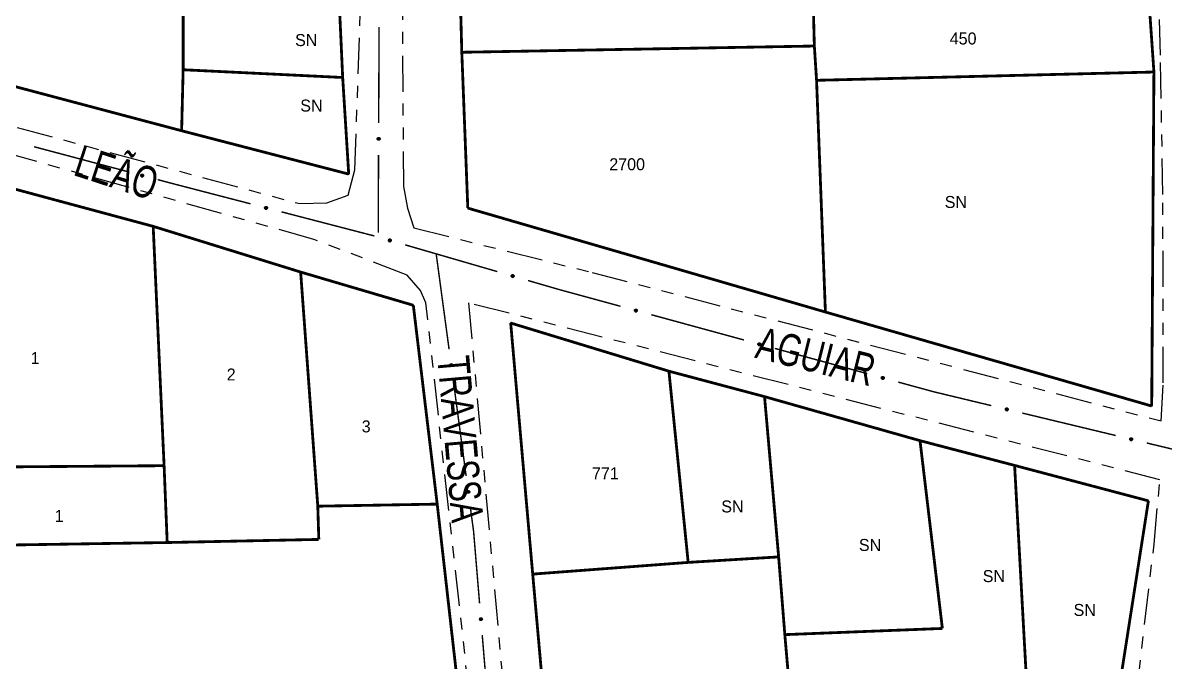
# Model space of a CAD drawing. Extents: x 205807 to 207855, y 4874692 to 4876446.
# Drawn here: x 206120.2 to 206263, y 4875396.5 to 4875476.5 of the extents above; entities that cross this region are included whole.
import ezdxf
from ezdxf.enums import TextEntityAlignment as Align

# ---------------------------------------------------------------- set-up
doc = ezdxf.new("R2010")
doc.units = 0
doc.header["$LTSCALE"] = 1.5
doc.header["$MEASUREMENT"] = 0
doc.linetypes.add('TRACO_25', pattern=[8, 3, -1, 1, -1, 1, -1])
for name, color, linetype in [('CD_MALHA_LOTES', 7, 'CONTINUOUS'), ('RU-QUADRA', 210, 'CONTINUOUS'), ('SV-EIXO-RUA-N-PAV', 6, 'CONTINUOUS'), ('SV-RUA-NAO-PAV', 7, 'CONTINUOUS'), ('SV-TXT-RUA-N-PAV', 7, 'CONTINUOUS'), ('Th_NmrPort', 1, 'CONTINUOUS')]:
    doc.layers.add(name, color=color, linetype=linetype)
doc.styles.add('ARIAL', font='ARIAL.SHX')

msp = doc.modelspace()

# ---------------------------------------------------------------- linework, layer by layer
at = {"layer": 'CD_MALHA_LOTES', "linetype": 'Continuous', "const_width": 0.35, "flags": 128}
for points in [[(206175.051154, 4875472.776707), (206174.770097, 4875483.128978)], [(206140.205733, 4875470.593352), (206140.205733, 4875479.435903)], [(206260.901168, 4875480.266541), (206261.592703, 4875470.308426)], [(206159.724047, 4875479.058477), (206160.155391, 4875469.622828)], [(206219.132407, 4875473.558644), (206218.994099, 4875478.814316)], [(206175.051154, 4875472.776707), (206219.132407, 4875473.558644)], [(206219.409021, 4875469.271122), (206219.132407, 4875473.558644)], [(206175.80064, 4875453.290078), (206175.051154, 4875472.776707)], [(206140.01702, 4875462.963955), (206111.979663, 4875470.404639)], [(206140.01702, 4875462.963955), (206140.205733, 4875470.593352)], [(206160.155391, 4875469.622828), (206140.205733, 4875470.593352)], [(206160.155391, 4875469.622828), (206160.910243, 4875457.545197)], [(206219.409021, 4875469.271122), (206261.592703, 4875470.308426)], [(206220.515478, 4875440.295773), (206219.409021, 4875469.271122)], [(206261.592703, 4875470.308426), (206261.316089, 4875428.539665)], [(206160.910243, 4875457.545197), (206140.01702, 4875462.963955)], [(206136.460711, 4875451.008113), (206102.602879, 4875460.129926)], [(206220.515478, 4875440.295773), (206175.80064, 4875453.290078)], [(206136.460711, 4875451.008113), (206154.899109, 4875445.294806)], [(206137.824114, 4875421.078178), (206136.460711, 4875451.008113)], [(206154.899109, 4875445.294806), (206168.987603, 4875441.139674)], [(206157.041599, 4875416.014111), (206154.899109, 4875445.294806)], [(206168.987603, 4875441.139674), (206171.974104, 4875416.273807)], [(206261.316089, 4875428.539665), (206220.515478, 4875440.295773)], [(206181.162835, 4875438.919456), (206183.91549, 4875407.521979)], [(206200.947546, 4875432.898022), (206181.162835, 4875438.919456)], [(206200.947546, 4875432.898022), (206212.904394, 4875429.715264)], [(206203.35612, 4875408.984328), (206200.947546, 4875432.898022)], [(206212.904394, 4875429.715264), (206232.345023, 4875424.209953)], [(206214.667814, 4875409.672491), (206212.904394, 4875429.715264)], [(206232.345023, 4875424.209953), (206244.17284, 4875421.113216)], [(206235.140689, 4875400.726361), (206232.345023, 4875424.209953)], [(206107.926642, 4875420.850944), (206137.824114, 4875421.078178)], [(206138.213658, 4875411.469436), (206137.824114, 4875421.078178)], [(206244.17284, 4875421.113216), (206260.903824, 4875416.683161)], [(206245.807229, 4875391.522169), (206244.17284, 4875421.113216)], [(206260.903824, 4875416.683161), (206257.032903, 4875391.866251)], [(206171.974104, 4875416.273807), (206157.041599, 4875416.014111)], [(206157.041599, 4875416.014111), (206157.171447, 4875411.858979)], [(206171.974104, 4875416.273807), (206177.557563, 4875366.99654)], [(206109.484816, 4875411.014968), (206138.213658, 4875411.469436)], [(206157.171447, 4875411.858979), (206138.213658, 4875411.469436)], [(206214.667814, 4875409.672491), (206203.35612, 4875408.984328)], [(206215.441998, 4875399.952177), (206214.667814, 4875409.672491)], [(206183.91549, 4875407.521979), (206203.35612, 4875408.984328)], [(206185.721921, 4875387.221145), (206183.91549, 4875407.521979)], [(206215.441998, 4875399.952177), (206235.140689, 4875400.726361)], [(206216.345213, 4875389.457677), (206215.441998, 4875399.952177)]]:
    msp.add_lwpolyline(points, dxfattribs=at)
at = {"layer": 'RU-QUADRA', "linetype": 'Continuous', "const_width": 0.18, "flags": 128}
for points in [[(206172.427954, 4875564.869762), (206173.271125, 4875535.96772), (206173.552182, 4875527.11442), (206173.739554, 4875516.246877), (206174.114297, 4875506.878306), (206174.207982, 4875499.898721), (206174.770097, 4875483.128978), (206175.051154, 4875472.776707), (206175.80064, 4875453.290078), (206220.515478, 4875440.295773), (206261.316089, 4875428.539665), (206261.592703, 4875470.308426), (206260.901168, 4875480.266541), (206260.624553, 4875490.29381), (206260.209632, 4875500.390232), (206259.656403, 4875510.071733), (206258.384596, 4875540.136734), (206257.166681, 4875567.961391), (206232.621024, 4875567.024534), (206221.987696, 4875566.649791), (206211.869639, 4875566.368734), (206202.032639, 4875565.900305), (206191.914582, 4875565.525562), (206182.171268, 4875565.15082)], [(206102.602879, 4875460.129926), (206107.926642, 4875420.850944), (206109.484816, 4875411.014968), (206116.886145, 4875358.881048), (206123.086381, 4875314.537999), (206150.549205, 4875326.938471), (206169.247299, 4875335.248735), (206180.414216, 4875340.182954), (206177.557563, 4875366.99654), (206171.974104, 4875416.273807), (206168.987603, 4875441.139674), (206154.899109, 4875445.294806), (206136.460711, 4875451.008113)], [(206181.162835, 4875438.919456), (206183.91549, 4875407.521979), (206185.721921, 4875387.221145), (206186.840187, 4875374.748175), (206189.936924, 4875343.178657), (206209.162503, 4875351.823715), (206219.2269, 4875356.296781), (206238.108396, 4875364.640768), (206251.871674, 4875370.662202), (206254.624329, 4875375.006236), (206257.032903, 4875391.866251), (206260.903824, 4875416.683161), (206244.17284, 4875421.113216), (206232.345023, 4875424.209953), (206212.904394, 4875429.715264), (206200.947546, 4875432.898022)]]:
    msp.add_lwpolyline(points, close=True, dxfattribs=at)
msp.add_lwpolyline([(206091.544743, 4875562.604409), (206140.124856, 4875564.006277), (206156.40809, 4875564.329785), (206156.623762, 4875552.359991), (206156.731598, 4875542.978259), (206156.94727, 4875534.243544), (206157.702122, 4875534.216585), (206157.675163, 4875524.834854), (206157.675163, 4875515.884467), (206157.567327, 4875506.93408), (206157.567327, 4875487.03834), (206157.459491, 4875478.950641), (206159.724047, 4875479.058477), (206160.155391, 4875469.622828), (206160.910243, 4875457.545197), (206140.01702, 4875462.963955), (206111.979663, 4875470.404639)], dxfattribs=at)
at = {"layer": 'SV-EIXO-RUA-N-PAV', "const_width": 0.18}
for points in [[(206164.705508, 4875475.949811), (206164.655922, 4875463.949913)], [(206121.561997, 4875460.968287), (206133.158129, 4875457.881262)], [(206164.639393, 4875459.949947), (206164.602203, 4875450.950024)], [(206137.023506, 4875456.852254), (206137.98985, 4875456.595002)], [(206137.98985, 4875456.595002), (206138.78376, 4875456.383654)], [(206138.78376, 4875456.383654), (206148.635606, 4875453.825963)], [(206152.507258, 4875452.820823), (206164.122215, 4875449.805401)], [(206164.602203, 4875450.950024), (206164.599257, 4875450.237107)], [(206167.965408, 4875448.696735), (206179.489562, 4875445.351012)], [(206171.852182, 4875447.532627), (206173.057443, 4875438.613695)], [(206183.330947, 4875444.235771), (206187.172332, 4875443.12053)], [(206187.172332, 4875443.12053), (206187.21855, 4875443.107113)], [(206187.21855, 4875443.107113), (206194.889765, 4875441.013133)], [(206198.748587, 4875439.959806), (206210.325051, 4875436.799826)], [(206173.057443, 4875438.613695), (206173.081492, 4875438.435737)], [(206173.081492, 4875438.435737), (206173.45777, 4875435.640525)], [(206214.183873, 4875435.7465), (206225.760337, 4875432.58652)], [(206173.991418, 4875431.676282), (206175.592363, 4875419.783554)], [(206229.619158, 4875431.533193), (206233.47798, 4875430.479866)], [(206233.47798, 4875430.479866), (206234.055237, 4875430.322295)], [(206234.055237, 4875430.322295), (206241.251975, 4875428.592846)], [(206245.14125, 4875427.658214), (206256.809076, 4875424.854318)], [(206260.698352, 4875423.919686), (206265.559946, 4875422.751396)], [(206176.126011, 4875415.819312), (206176.392835, 4875413.83719)], [(206176.392835, 4875413.83719), (206176.523558, 4875412.866102)], [(206176.523558, 4875412.866102), (206177.272641, 4875403.877107)], [(206177.604823, 4875399.890924), (206178.435278, 4875389.925467)]]:
    msp.add_lwpolyline(points, dxfattribs=at)
at = {"layer": 'SV-EIXO-RUA-N-PAV'}
for points in [[(206164.75833, 4875462.093155), (206164.793259, 4875462.05892), (206164.816278, 4875462.022355), (206164.8267, 4875461.986331), (206164.827608, 4875461.952097), (206164.824593, 4875461.916969), (206164.813739, 4875461.882224), (206164.793151, 4875461.846329), (206164.759055, 4875461.811049), (206164.720047, 4875461.78993), (206164.685277, 4875461.777824), (206164.649634, 4875461.774821), (206164.615558, 4875461.778322), (206164.579839, 4875461.79079), (206164.543667, 4875461.812009), (206164.509022, 4875461.847153), (206164.4867, 4875461.883155), (206164.477535, 4875461.918264), (206164.474743, 4875461.954115), (206164.478252, 4875461.989941), (206164.489102, 4875462.023987), (206164.510533, 4875462.060368), (206164.545673, 4875462.094104), (206164.581327, 4875462.116776), (206164.616297, 4875462.126432), (206164.651655, 4875462.128386), (206164.686925, 4875462.12579), (206164.722306, 4875462.116334), (206164.75833, 4875462.093155)], [(206134.980291, 4875457.510096), (206135.022255, 4875457.535216), (206135.063458, 4875457.548224), (206135.100947, 4875457.549182), (206135.134295, 4875457.541391), (206135.167514, 4875457.529578), (206135.198378, 4875457.510279), (206135.227889, 4875457.481271), (206135.253383, 4875457.439351), (206135.263934, 4875457.396267), (206135.26684, 4875457.359564), (206135.260718, 4875457.324323), (206135.248702, 4875457.292245), (206135.227594, 4875457.260848), (206135.197906, 4875457.231228), (206135.155134, 4875457.206613), (206135.114652, 4875457.194137), (206135.078367, 4875457.194162), (206135.042977, 4875457.200541), (206135.009208, 4875457.213008), (206134.97902, 4875457.232127), (206134.949252, 4875457.262073), (206134.925516, 4875457.304611), (206134.912612, 4875457.344845), (206134.912127, 4875457.38112), (206134.919192, 4875457.415821), (206134.930635, 4875457.449283), (206134.948744, 4875457.481116), (206134.980291, 4875457.510096)], [(206150.460023, 4875453.466046), (206150.501832, 4875453.491425), (206150.542954, 4875453.504687), (206150.580436, 4875453.505876), (206150.613831, 4875453.498291), (206150.647122, 4875453.486683), (206150.678105, 4875453.467574), (206150.707794, 4875453.438749), (206150.733546, 4875453.396988), (206150.744364, 4875453.353969), (206150.747496, 4875453.317285), (206150.741591, 4875453.282007), (206150.729773, 4875453.249855), (206150.70886, 4875453.218329), (206150.679354, 4875453.188527), (206150.636735, 4875453.163648), (206150.596331, 4875453.150923), (206150.560047, 4875453.150724), (206150.524618, 4875453.156884), (206150.490772, 4875453.169143), (206150.460467, 4875453.188075), (206150.430515, 4875453.217837), (206150.406517, 4875453.260227), (206150.393365, 4875453.300381), (206150.392657, 4875453.336652), (206150.399507, 4875453.371396), (206150.410744, 4875453.404928), (206150.428656, 4875453.436872), (206150.460023, 4875453.466046)], [(206165.937424, 4875449.40013), (206165.97994, 4875449.424305), (206166.021424, 4875449.436388), (206166.058924, 4875449.436507), (206166.092089, 4875449.427972), (206166.125036, 4875449.415418), (206166.15546, 4875449.395433), (206166.184314, 4875449.365772), (206166.208864, 4875449.323293), (206166.218449, 4875449.279983), (206166.220533, 4875449.243224), (206166.213624, 4875449.208129), (206166.200893, 4875449.176328), (206166.179088, 4875449.145411), (206166.148744, 4875449.116463), (206166.105432, 4875449.092811), (206166.064681, 4875449.081244), (206166.028406, 4875449.082081), (206165.993168, 4875449.08925), (206165.959686, 4875449.10247), (206165.929934, 4875449.12226), (206165.900843, 4875449.152864), (206165.878065, 4875449.195922), (206165.866064, 4875449.236435), (206165.866391, 4875449.272712), (206165.874231, 4875449.307246), (206165.88642, 4875449.340444), (206165.905236, 4875449.371863), (206165.937424, 4875449.40013)], [(206181.302963, 4875444.939167), (206181.345479, 4875444.963341), (206181.386963, 4875444.975424), (206181.424463, 4875444.975544), (206181.457629, 4875444.967008), (206181.490575, 4875444.954455), (206181.521, 4875444.93447), (206181.549854, 4875444.904809), (206181.574404, 4875444.862329), (206181.583989, 4875444.81902), (206181.586073, 4875444.782261), (206181.579164, 4875444.747166), (206181.566432, 4875444.715364), (206181.544628, 4875444.684448), (206181.514284, 4875444.6555), (206181.470972, 4875444.631848), (206181.430221, 4875444.620281), (206181.393946, 4875444.621118), (206181.358707, 4875444.628287), (206181.325225, 4875444.641506), (206181.295473, 4875444.661296), (206181.266382, 4875444.691901), (206181.243604, 4875444.734959), (206181.231604, 4875444.775471), (206181.231931, 4875444.811749), (206181.23977, 4875444.846282), (206181.25196, 4875444.87948), (206181.270776, 4875444.9109), (206181.302963, 4875444.939167)], [(206196.709554, 4875440.6305), (206196.751676, 4875440.655355), (206196.79296, 4875440.668104), (206196.830454, 4875440.668826), (206196.863752, 4875440.660825), (206196.896896, 4875440.648803), (206196.927638, 4875440.62931), (206196.956966, 4875440.600117), (206196.982195, 4875440.558038), (206196.992475, 4875440.514888), (206196.99515, 4875440.478167), (206196.988806, 4875440.442965), (206196.976588, 4875440.410963), (206196.955284, 4875440.3797), (206196.925409, 4875440.350268), (206196.882483, 4875440.325923), (206196.841923, 4875440.313702), (206196.805639, 4875440.313956), (206196.77029, 4875440.320557), (206196.7366, 4875440.333236), (206196.706533, 4875440.352545), (206196.676954, 4875440.382678), (206196.653487, 4875440.425364), (206196.640836, 4875440.465679), (206196.64058, 4875440.501956), (206196.647863, 4875440.536612), (206196.659517, 4875440.570001), (206196.677826, 4875440.60172), (206196.709554, 4875440.6305)], [(206212.14484, 4875436.417194), (206212.186962, 4875436.442049), (206212.228246, 4875436.454797), (206212.26574, 4875436.45552), (206212.299038, 4875436.447519), (206212.332182, 4875436.435497), (206212.362924, 4875436.416003), (206212.392251, 4875436.38681), (206212.417481, 4875436.344731), (206212.427761, 4875436.301581), (206212.430436, 4875436.264861), (206212.424092, 4875436.229659), (206212.411874, 4875436.197657), (206212.390569, 4875436.166394), (206212.360695, 4875436.136962), (206212.317769, 4875436.112616), (206212.277209, 4875436.100396), (206212.240925, 4875436.100649), (206212.205576, 4875436.107251), (206212.171886, 4875436.11993), (206212.141819, 4875436.139239), (206212.11224, 4875436.169372), (206212.088772, 4875436.212058), (206212.076122, 4875436.252372), (206212.075866, 4875436.28865), (206212.083149, 4875436.323305), (206212.094803, 4875436.356695), (206212.113111, 4875436.388413), (206212.14484, 4875436.417194)], [(206173.814522, 4875433.815486), (206173.853827, 4875433.786379), (206173.881655, 4875433.753326), (206173.896931, 4875433.719078), (206173.902538, 4875433.685294), (206173.904382, 4875433.650086), (206173.898409, 4875433.614178), (206173.882952, 4875433.575792), (206173.854031, 4875433.53616), (206173.818298, 4875433.509878), (206173.785522, 4875433.493105), (206173.750631, 4875433.48523), (206173.716398, 4875433.484012), (206173.679304, 4875433.491449), (206173.640557, 4875433.507493), (206173.601408, 4875433.537539), (206173.574349, 4875433.57013), (206173.560443, 4875433.603645), (206173.552748, 4875433.638772), (206173.551296, 4875433.67474), (206173.557362, 4875433.709954), (206173.573587, 4875433.748937), (206173.603754, 4875433.787184), (206173.635951, 4875433.814544), (206173.669262, 4875433.828916), (206173.704016, 4875433.835714), (206173.739307, 4875433.837992), (206173.775653, 4875433.833491), (206173.814522, 4875433.815486)], [(206227.580126, 4875432.203887), (206227.622248, 4875432.228742), (206227.663532, 4875432.241491), (206227.701025, 4875432.242213), (206227.734324, 4875432.234212), (206227.767468, 4875432.22219), (206227.79821, 4875432.202697), (206227.827537, 4875432.173504), (206227.852767, 4875432.131425), (206227.863047, 4875432.088275), (206227.865722, 4875432.051554), (206227.859378, 4875432.016352), (206227.84716, 4875431.98435), (206227.825855, 4875431.953087), (206227.79598, 4875431.923655), (206227.753054, 4875431.89931), (206227.712495, 4875431.887089), (206227.676211, 4875431.887343), (206227.640862, 4875431.893944), (206227.607172, 4875431.906623), (206227.577105, 4875431.925932), (206227.547526, 4875431.956065), (206227.524058, 4875431.998751), (206227.511408, 4875432.039066), (206227.511152, 4875432.075343), (206227.518435, 4875432.109999), (206227.530089, 4875432.143388), (206227.548397, 4875432.175107), (206227.580126, 4875432.203887)], [(206243.08263, 4875428.266136), (206243.123971, 4875428.29227), (206243.164846, 4875428.306277), (206243.202299, 4875428.308147), (206243.235827, 4875428.30117), (206243.269324, 4875428.290169), (206243.300648, 4875428.271626), (206243.330856, 4875428.243345), (206243.357363, 4875428.202059), (206243.36896, 4875428.159244), (206243.372758, 4875428.122623), (206243.367496, 4875428.087243), (206243.356264, 4875428.054882), (206243.335927, 4875428.02298), (206243.306968, 4875427.992647), (206243.264807, 4875427.966998), (206243.224641, 4875427.953541), (206243.188367, 4875427.952683), (206243.152832, 4875427.958199), (206243.118769, 4875427.96984), (206243.088125, 4875427.988219), (206243.057637, 4875428.017431), (206243.032873, 4875428.059379), (206243.018993, 4875428.099287), (206243.017626, 4875428.13554), (206243.023844, 4875428.170402), (206243.03447, 4875428.204133), (206243.051798, 4875428.236397), (206243.08263, 4875428.266136)], [(206258.639732, 4875424.527607), (206258.681073, 4875424.553741), (206258.721947, 4875424.567748), (206258.759401, 4875424.569619), (206258.792929, 4875424.562642), (206258.826425, 4875424.55164), (206258.85775, 4875424.533098), (206258.887958, 4875424.504817), (206258.914465, 4875424.46353), (206258.926062, 4875424.420715), (206258.92986, 4875424.384094), (206258.924597, 4875424.348714), (206258.913365, 4875424.316353), (206258.893028, 4875424.284452), (206258.864069, 4875424.254119), (206258.821909, 4875424.22847), (206258.781743, 4875424.215013), (206258.745468, 4875424.214155), (206258.709933, 4875424.21967), (206258.67587, 4875424.231312), (206258.645226, 4875424.249691), (206258.614738, 4875424.278903), (206258.589974, 4875424.32085), (206258.576095, 4875424.360758), (206258.574728, 4875424.397011), (206258.580946, 4875424.431873), (206258.591571, 4875424.465604), (206258.6089, 4875424.497868), (206258.639732, 4875424.527607)], [(206175.949114, 4875417.958515), (206175.988419, 4875417.929409), (206176.016247, 4875417.896356), (206176.031523, 4875417.862108), (206176.03713, 4875417.828324), (206176.038974, 4875417.793115), (206176.033001, 4875417.757207), (206176.017544, 4875417.718822), (206175.988623, 4875417.679189), (206175.95289, 4875417.652907), (206175.920115, 4875417.636134), (206175.885223, 4875417.628259), (206175.85099, 4875417.627041), (206175.813896, 4875417.634479), (206175.775149, 4875417.650523), (206175.736001, 4875417.680569), (206175.708941, 4875417.71316), (206175.695035, 4875417.746674), (206175.68734, 4875417.781802), (206175.685888, 4875417.81777), (206175.691955, 4875417.852984), (206175.708179, 4875417.891967), (206175.738346, 4875417.930213), (206175.770544, 4875417.957573), (206175.803854, 4875417.971946), (206175.838608, 4875417.978743), (206175.873899, 4875417.981022), (206175.910245, 4875417.97652), (206175.949114, 4875417.958515)], [(206177.5365, 4875402.036342), (206177.57428, 4875402.005282), (206177.600399, 4875401.970862), (206177.61392, 4875401.935884), (206177.617809, 4875401.90186), (206177.617867, 4875401.866603), (206177.610083, 4875401.831043), (206177.592702, 4875401.79349), (206177.561811, 4875401.755373), (206177.524792, 4875401.730935), (206177.49121, 4875401.715843), (206177.455964, 4875401.709745), (206177.421713, 4875401.710263), (206177.385043, 4875401.71957), (206177.347159, 4875401.737556), (206177.309583, 4875401.769546), (206177.284208, 4875401.803466), (206177.272018, 4875401.837641), (206177.266112, 4875401.873113), (206177.266484, 4875401.909109), (206177.274326, 4875401.94397), (206177.292503, 4875401.982081), (206177.324569, 4875402.018751), (206177.358111, 4875402.044445), (206177.392106, 4875402.057112), (206177.42716, 4875402.062141), (206177.462522, 4875402.062629), (206177.498592, 4875402.056293), (206177.5365, 4875402.036342)]]:
    msp.add_lwpolyline(points, close=True, dxfattribs=at)
for points in [[(206164.478252, 4875461.989941), (206164.4867, 4875461.883155)], [(206164.484295, 4875462.002621), (206164.497398, 4875461.871572)], [(206164.489102, 4875462.023987), (206164.509022, 4875461.847153)], [(206164.502174, 4875462.036661), (206164.525912, 4875461.837341)], [(206164.510533, 4875462.060368), (206164.543667, 4875461.812009)], [(206164.529617, 4875462.07339), (206164.561254, 4875461.804446)], [(206164.545673, 4875462.094104), (206164.579839, 4875461.79079)], [(206164.562489, 4875462.103274), (206164.596669, 4875461.78929)], [(206164.581327, 4875462.116776), (206164.615558, 4875461.778322)], [(206164.598028, 4875462.118137), (206164.632107, 4875461.779592)], [(206164.616297, 4875462.126432), (206164.649634, 4875461.774821)], [(206164.633534, 4875462.124813), (206164.66485, 4875461.778092)], [(206164.651655, 4875462.128386), (206164.685277, 4875461.777824)], [(206164.67037, 4875462.123296), (206164.704466, 4875461.788844)], [(206164.686925, 4875462.12579), (206164.720047, 4875461.78993)], [(206164.704454, 4875462.116333), (206164.740011, 4875461.805072)], [(206164.722306, 4875462.116334), (206164.759055, 4875461.811049)], [(206164.738516, 4875462.103911), (206164.774236, 4875461.832221)], [(206164.75833, 4875462.093155), (206164.793151, 4875461.846329)], [(206164.776599, 4875462.073734), (206164.803054, 4875461.871674)], [(206164.793259, 4875462.05892), (206164.813739, 4875461.882224)], [(206164.806471, 4875462.038133), (206164.818216, 4875461.908453)], [(206164.816278, 4875462.022355), (206164.824593, 4875461.916969)], [(206134.912127, 4875457.38112), (206135.260718, 4875457.324323)], [(206134.912612, 4875457.344845), (206135.248702, 4875457.292245)], [(206134.915526, 4875457.361346), (206135.251665, 4875457.308575)], [(206134.918059, 4875457.397385), (206135.261408, 4875457.339871)], [(206134.919192, 4875457.415821), (206135.26684, 4875457.359564)], [(206134.920903, 4875457.323202), (206135.233308, 4875457.276749)], [(206134.925516, 4875457.304611), (206135.227594, 4875457.260848)], [(206134.928856, 4875457.432636), (206135.261039, 4875457.380918)], [(206134.930635, 4875457.449283), (206135.263934, 4875457.396267)], [(206134.941488, 4875457.283833), (206135.209677, 4875457.246327)], [(206134.944224, 4875457.463846), (206135.254342, 4875457.419414)], [(206134.948744, 4875457.481116), (206135.253383, 4875457.439351)], [(206134.949252, 4875457.262073), (206135.197906, 4875457.231228)], [(206134.964867, 4875457.493652), (206135.236746, 4875457.4594)], [(206134.97007, 4875457.247983), (206135.168903, 4875457.220468)], [(206134.97902, 4875457.232127), (206135.155134, 4875457.206613)], [(206134.980291, 4875457.510096), (206135.227889, 4875457.481271)], [(206134.998471, 4875457.222065), (206135.128567, 4875457.201553)], [(206135.003705, 4875457.52285), (206135.205878, 4875457.49727)], [(206135.009208, 4875457.213008), (206135.114652, 4875457.194137)], [(206135.022255, 4875457.535216), (206135.198378, 4875457.510279)], [(206135.045711, 4875457.542732), (206135.174137, 4875457.521252)], [(206135.063458, 4875457.548224), (206135.167514, 4875457.529578)], [(206150.392657, 4875453.336652), (206150.741591, 4875453.282007)], [(206150.393365, 4875453.300381), (206150.729773, 4875453.249855)], [(206150.396177, 4875453.3169), (206150.732635, 4875453.266204)], [(206150.398488, 4875453.352954), (206150.742185, 4875453.297559)], [(206150.399507, 4875453.371396), (206150.747496, 4875453.317285)], [(206150.40179, 4875453.278789), (206150.714475, 4875453.234265)], [(206150.406517, 4875453.260227), (206150.70886, 4875453.218329)], [(206150.409067, 4875453.388271), (206150.741563, 4875453.338603)], [(206150.410744, 4875453.404928), (206150.744364, 4875453.353969)], [(206150.422617, 4875453.239548), (206150.691032, 4875453.203697)], [(206150.424243, 4875453.419575), (206150.734629, 4875453.377057)], [(206150.428656, 4875453.436872), (206150.733546, 4875453.396988)], [(206150.430515, 4875453.217837), (206150.679354, 4875453.188527)], [(206150.444701, 4875453.449507), (206150.716786, 4875453.416933)], [(206150.451419, 4875453.203875), (206150.650419, 4875453.177587)], [(206150.460023, 4875453.466046), (206150.707794, 4875453.438749)], [(206150.460467, 4875453.188075), (206150.636735, 4875453.163648)], [(206150.47998, 4875453.178134), (206150.6102, 4875453.158424)], [(206150.483358, 4875453.478945), (206150.685685, 4875453.454612)], [(206150.490772, 4875453.169143), (206150.596331, 4875453.150923)], [(206150.501832, 4875453.491425), (206150.678105, 4875453.467574)], [(206150.525241, 4875453.499086), (206150.653797, 4875453.478398)], [(206150.542954, 4875453.504687), (206150.647122, 4875453.486683)], [(206165.900331, 4875449.354699), (206166.209377, 4875449.303339)], [(206165.905236, 4875449.371863), (206166.208864, 4875449.323293)], [(206165.921636, 4875449.384035), (206166.19268, 4875449.343708)], [(206165.937424, 4875449.40013), (206166.184314, 4875449.365772)], [(206165.961117, 4875449.412357), (206166.162668, 4875449.38226)], [(206165.97994, 4875449.424305), (206166.15546, 4875449.395433)], [(206166.003558, 4875449.431295), (206166.131471, 4875449.406946)], [(206166.021424, 4875449.436388), (206166.125036, 4875449.415418)], [(206165.866064, 4875449.236435), (206166.200893, 4875449.176328)], [(206165.866391, 4875449.272712), (206166.213624, 4875449.208129)], [(206165.869346, 4875449.252867), (206166.20422, 4875449.192588)], [(206165.872686, 4875449.28884), (206166.214661, 4875449.223658)], [(206165.873869, 4875449.214611), (206166.185156, 4875449.16118)], [(206165.874231, 4875449.307246), (206166.220533, 4875449.243224)], [(206165.878065, 4875449.195922), (206166.179088, 4875449.145411)], [(206165.884268, 4875449.323841), (206166.215211, 4875449.264703)], [(206165.88642, 4875449.340444), (206166.218449, 4875449.279983)], [(206165.893568, 4875449.174792), (206166.16085, 4875449.131294)], [(206165.900843, 4875449.152864), (206166.148744, 4875449.116463)], [(206165.92134, 4875449.138312), (206166.119508, 4875449.106354)], [(206165.929934, 4875449.12226), (206166.105432, 4875449.092811)], [(206165.949155, 4875449.111765), (206166.078759, 4875449.088347)], [(206165.959686, 4875449.10247), (206166.064681, 4875449.081244)], [(206181.231604, 4875444.775471), (206181.566432, 4875444.715364)], [(206181.231931, 4875444.811749), (206181.579164, 4875444.747166)], [(206181.234886, 4875444.791904), (206181.56976, 4875444.731625)], [(206181.238225, 4875444.827877), (206181.580201, 4875444.762694)], [(206181.239409, 4875444.753648), (206181.550696, 4875444.700217)], [(206181.23977, 4875444.846282), (206181.586073, 4875444.782261)], [(206181.243604, 4875444.734959), (206181.544628, 4875444.684448)], [(206181.249808, 4875444.862877), (206181.580751, 4875444.80374)], [(206181.25196, 4875444.87948), (206181.583989, 4875444.81902)], [(206181.259107, 4875444.713828), (206181.526389, 4875444.670331)], [(206181.265871, 4875444.893736), (206181.574917, 4875444.842376)], [(206181.266382, 4875444.691901), (206181.514284, 4875444.6555)], [(206181.270776, 4875444.9109), (206181.574404, 4875444.862329)], [(206181.28688, 4875444.677348), (206181.485048, 4875444.645391)], [(206181.287176, 4875444.923072), (206181.55822, 4875444.882745)], [(206181.295473, 4875444.661296), (206181.470972, 4875444.631848)], [(206181.302963, 4875444.939167), (206181.549854, 4875444.904809)], [(206181.314694, 4875444.650802), (206181.444298, 4875444.627383)], [(206181.325225, 4875444.641506), (206181.430221, 4875444.620281)], [(206181.326657, 4875444.951394), (206181.528207, 4875444.921297)], [(206181.345479, 4875444.963341), (206181.521, 4875444.93447)], [(206181.369098, 4875444.970331), (206181.497011, 4875444.945983)], [(206181.386963, 4875444.975424), (206181.490575, 4875444.954455)], [(206196.64058, 4875440.501956), (206196.988806, 4875440.442965)], [(206196.640836, 4875440.465679), (206196.976588, 4875440.410963)], [(206196.643854, 4875440.482162), (206196.979654, 4875440.427275)], [(206196.646614, 4875440.518184), (206196.989594, 4875440.458509)], [(206196.647863, 4875440.536612), (206196.99515, 4875440.478167)], [(206196.648991, 4875440.443984), (206196.961097, 4875440.395565)], [(206196.653487, 4875440.425364), (206196.955284, 4875440.3797)], [(206196.657632, 4875440.553366), (206196.989483, 4875440.499558)], [(206196.659517, 4875440.570001), (206196.992475, 4875440.514888)], [(206196.669328, 4875440.404486), (206196.937275, 4875440.365292)], [(206196.673197, 4875440.584479), (206196.983029, 4875440.538095)], [(206196.676954, 4875440.382678), (206196.925409, 4875440.350268)], [(206196.677826, 4875440.60172), (206196.982195, 4875440.558038)], [(206196.694027, 4875440.614154), (206196.965685, 4875440.57819)], [(206196.697683, 4875440.368457), (206196.89634, 4875440.33969)], [(206196.706533, 4875440.352545), (206196.882483, 4875440.325923)], [(206196.709554, 4875440.6305), (206196.956966, 4875440.600117)], [(206196.725921, 4875440.342361), (206196.855885, 4875440.32103)], [(206196.733048, 4875440.643107), (206196.935056, 4875440.616254)], [(206196.7366, 4875440.333236), (206196.841923, 4875440.313702)], [(206196.751676, 4875440.655355), (206196.927638, 4875440.62931)], [(206196.775179, 4875440.662724), (206196.903467, 4875440.640436)], [(206196.79296, 4875440.668104), (206196.896896, 4875440.648803)], [(206212.075866, 4875436.28865), (206212.424092, 4875436.229659)], [(206212.076122, 4875436.252372), (206212.411874, 4875436.197657)], [(206212.079139, 4875436.268855), (206212.41494, 4875436.213969)], [(206212.0819, 4875436.304877), (206212.42488, 4875436.245202)], [(206212.083149, 4875436.323305), (206212.430436, 4875436.264861)], [(206212.084277, 4875436.230677), (206212.396383, 4875436.182259)], [(206212.088772, 4875436.212058), (206212.390569, 4875436.166394)], [(206212.092918, 4875436.34006), (206212.424769, 4875436.286251)], [(206212.094803, 4875436.356695), (206212.427761, 4875436.301581)], [(206212.104613, 4875436.191179), (206212.37256, 4875436.151986)], [(206212.108483, 4875436.371172), (206212.418315, 4875436.324788)], [(206212.11224, 4875436.169372), (206212.360695, 4875436.136962)], [(206212.113111, 4875436.388413), (206212.417481, 4875436.344731)], [(206212.129313, 4875436.400847), (206212.400971, 4875436.364884)], [(206212.132969, 4875436.15515), (206212.331625, 4875436.126384)], [(206212.141819, 4875436.139239), (206212.317769, 4875436.112616)], [(206212.14484, 4875436.417194), (206212.392251, 4875436.38681)], [(206212.161207, 4875436.129055), (206212.291171, 4875436.107723)], [(206212.168334, 4875436.4298), (206212.370342, 4875436.402948)], [(206212.171886, 4875436.11993), (206212.277209, 4875436.100396)], [(206212.186962, 4875436.442049), (206212.362924, 4875436.416003)], [(206212.210465, 4875436.449418), (206212.338753, 4875436.427129)], [(206212.228246, 4875436.454797), (206212.332182, 4875436.435497)], [(206173.551296, 4875433.67474), (206173.574349, 4875433.57013)], [(206173.555538, 4875433.688131), (206173.586538, 4875433.560128)], [(206173.557362, 4875433.709954), (206173.601408, 4875433.537539)], [(206173.568567, 4875433.724306), (206173.619488, 4875433.530143)], [(206173.573587, 4875433.748937), (206173.640557, 4875433.507493)], [(206173.590699, 4875433.764459), (206173.659017, 4875433.50242)], [(206173.603754, 4875433.787184), (206173.679304, 4875433.491449)], [(206173.619149, 4875433.798579), (206173.69618, 4875433.492278)], [(206173.635951, 4875433.814544), (206173.716398, 4875433.484012)], [(206173.652307, 4875433.818188), (206173.732615, 4875433.487545)], [(206173.669262, 4875433.828916), (206173.750631, 4875433.48523)], [(206173.686558, 4875433.829683), (206173.765253, 4875433.490561)], [(206173.704016, 4875433.835714), (206173.785522, 4875433.493105)], [(206173.723252, 4875433.833246), (206173.803014, 4875433.506659)], [(206173.739307, 4875433.837992), (206173.818298, 4875433.509878)], [(206173.757971, 4875433.831035), (206173.835989, 4875433.52762)], [(206173.775653, 4875433.833491), (206173.854031, 4875433.53616)], [(206173.793417, 4875433.823415), (206173.866157, 4875433.559218)], [(206173.814522, 4875433.815486), (206173.882952, 4875433.575792)], [(206173.835287, 4875433.798761), (206173.889276, 4875433.602258)], [(206173.853827, 4875433.786379), (206173.898409, 4875433.614178)], [(206173.869772, 4875433.767606), (206173.899237, 4875433.640773)], [(206173.881655, 4875433.753326), (206173.904382, 4875433.650086)], [(206227.60362, 4875432.216494), (206227.805628, 4875432.189641)], [(206227.622248, 4875432.228742), (206227.79821, 4875432.202697)], [(206227.645751, 4875432.236111), (206227.774039, 4875432.213823)], [(206227.663532, 4875432.241491), (206227.767468, 4875432.22219)], [(206227.511152, 4875432.075343), (206227.859378, 4875432.016352)], [(206227.511408, 4875432.039066), (206227.84716, 4875431.98435)], [(206227.514425, 4875432.055549), (206227.850225, 4875432.000662)], [(206227.517186, 4875432.091571), (206227.860166, 4875432.031896)], [(206227.518435, 4875432.109999), (206227.865722, 4875432.051554)], [(206227.519563, 4875432.017371), (206227.831669, 4875431.968952)], [(206227.524058, 4875431.998751), (206227.825855, 4875431.953087)], [(206227.528204, 4875432.126753), (206227.860055, 4875432.072945)], [(206227.530089, 4875432.143388), (206227.863047, 4875432.088275)], [(206227.539899, 4875431.977873), (206227.807846, 4875431.938679)], [(206227.543769, 4875432.157866), (206227.853601, 4875432.111482)], [(206227.547526, 4875431.956065), (206227.79598, 4875431.923655)], [(206227.548397, 4875432.175107), (206227.852767, 4875432.131425)], [(206227.564599, 4875432.187541), (206227.836257, 4875432.151577)], [(206227.568254, 4875431.941844), (206227.766911, 4875431.913077)], [(206227.577105, 4875431.925932), (206227.753054, 4875431.89931)], [(206227.580126, 4875432.203887), (206227.827537, 4875432.173504)], [(206227.596492, 4875431.915748), (206227.726456, 4875431.894417)], [(206227.607172, 4875431.906623), (206227.712495, 4875431.887089)], [(206243.017626, 4875428.13554), (206243.367496, 4875428.087243)], [(206243.018993, 4875428.099287), (206243.356264, 4875428.054882)], [(206243.021504, 4875428.115854), (206243.358828, 4875428.07128)], [(206243.02316, 4875428.151944), (206243.367807, 4875428.102803)], [(206243.023844, 4875428.170402), (206243.372758, 4875428.122623)], [(206243.027809, 4875428.077852), (206243.341251, 4875428.039016)], [(206243.032873, 4875428.059379), (206243.335927, 4875428.02298)], [(206243.033096, 4875428.187448), (206243.366439, 4875428.143829)], [(206243.03447, 4875428.204133), (206243.36896, 4875428.159244)], [(206243.0477, 4875428.219022), (206243.358808, 4875428.182151)], [(206243.049346, 4875428.038995), (206243.318368, 4875428.008028)], [(206243.051798, 4875428.236397), (206243.357363, 4875428.202059)], [(206243.057637, 4875428.017431), (206243.306968, 4875427.992647)], [(206243.067612, 4875428.249321), (206243.340244, 4875428.221696)], [(206243.078791, 4875428.003852), (206243.278236, 4875427.981184)], [(206243.08263, 4875428.266136), (206243.330856, 4875428.243345)], [(206243.088125, 4875427.988219), (206243.264807, 4875427.966998)], [(206243.105727, 4875428.279456), (206243.308463, 4875428.258804)], [(206243.107815, 4875427.978633), (206243.238372, 4875427.961293)], [(206243.118769, 4875427.96984), (206243.224641, 4875427.953541)], [(206243.123971, 4875428.29227), (206243.300648, 4875428.271626)], [(206243.147237, 4875428.300355), (206243.276148, 4875428.282007)], [(206243.164846, 4875428.306277), (206243.269324, 4875428.290169)], [(206258.574728, 4875424.397011), (206258.924597, 4875424.348714)], [(206258.576095, 4875424.360758), (206258.913365, 4875424.316353)], [(206258.578606, 4875424.377326), (206258.91593, 4875424.332751)], [(206258.580262, 4875424.413416), (206258.924908, 4875424.364274)], [(206258.580946, 4875424.431873), (206258.92986, 4875424.384094)], [(206258.584911, 4875424.339323), (206258.898353, 4875424.300488)], [(206258.589974, 4875424.32085), (206258.893028, 4875424.284452)], [(206258.590197, 4875424.448919), (206258.923541, 4875424.405301)], [(206258.591571, 4875424.465604), (206258.926062, 4875424.420715)], [(206258.604802, 4875424.480494), (206258.915909, 4875424.443622)], [(206258.606447, 4875424.300467), (206258.875469, 4875424.269499)], [(206258.6089, 4875424.497868), (206258.914465, 4875424.46353)], [(206258.614738, 4875424.278903), (206258.864069, 4875424.254119)], [(206258.624713, 4875424.510793), (206258.897345, 4875424.483168)], [(206258.635893, 4875424.265323), (206258.835337, 4875424.242656)], [(206258.639732, 4875424.527607), (206258.887958, 4875424.504817)], [(206258.645226, 4875424.249691), (206258.821909, 4875424.22847)], [(206258.662829, 4875424.540928), (206258.865565, 4875424.520276)], [(206258.664917, 4875424.240105), (206258.795473, 4875424.222765)], [(206258.67587, 4875424.231312), (206258.781743, 4875424.215013)], [(206258.681073, 4875424.553741), (206258.85775, 4875424.533098)], [(206258.704339, 4875424.561827), (206258.833249, 4875424.543478)], [(206258.721947, 4875424.567748), (206258.826425, 4875424.55164)], [(206175.738346, 4875417.930213), (206175.813896, 4875417.634479)], [(206175.753742, 4875417.941609), (206175.830772, 4875417.635307)], [(206175.770544, 4875417.957573), (206175.85099, 4875417.627041)], [(206175.7869, 4875417.961217), (206175.867207, 4875417.630574)], [(206175.803854, 4875417.971946), (206175.885223, 4875417.628259)], [(206175.82115, 4875417.972712), (206175.899845, 4875417.633591)], [(206175.838608, 4875417.978743), (206175.920115, 4875417.636134)], [(206175.857845, 4875417.976275), (206175.937606, 4875417.649689)], [(206175.873899, 4875417.981022), (206175.95289, 4875417.652907)], [(206175.892563, 4875417.974065), (206175.970582, 4875417.67065)], [(206175.910245, 4875417.97652), (206175.988623, 4875417.679189)], [(206175.928009, 4875417.966445), (206176.000749, 4875417.702247)], [(206175.949114, 4875417.958515), (206176.017544, 4875417.718822)], [(206175.96988, 4875417.941791), (206176.023868, 4875417.745288)], [(206175.988419, 4875417.929409), (206176.033001, 4875417.757207)], [(206175.685888, 4875417.81777), (206175.708941, 4875417.71316)], [(206175.69013, 4875417.83116), (206175.72113, 4875417.703158)], [(206175.691955, 4875417.852984), (206175.736001, 4875417.680569)], [(206175.70316, 4875417.867335), (206175.75408, 4875417.673172)], [(206175.708179, 4875417.891967), (206175.775149, 4875417.650523)], [(206175.725291, 4875417.907489), (206175.793609, 4875417.64545)], [(206176.004364, 4875417.910635), (206176.033829, 4875417.783803)], [(206176.016247, 4875417.896356), (206176.038974, 4875417.793115)], [(206177.266484, 4875401.909109), (206177.284208, 4875401.803466)], [(206177.271398, 4875401.922267), (206177.295875, 4875401.792859)], [(206177.274326, 4875401.94397), (206177.309583, 4875401.769546)], [(206177.286243, 4875401.957736), (206177.327264, 4875401.761243)], [(206177.292503, 4875401.982081), (206177.347159, 4875401.737556)], [(206177.31038, 4875401.996717), (206177.365338, 4875401.731554)], [(206177.324569, 4875402.018751), (206177.385043, 4875401.71957)], [(206177.340522, 4875402.029352), (206177.40194, 4875401.719542)], [(206177.358111, 4875402.044445), (206177.421713, 4875401.710263)], [(206177.374631, 4875402.047256), (206177.438088, 4875401.71297)], [(206177.392106, 4875402.057112), (206177.455964, 4875401.709745)], [(206177.409419, 4875402.057002), (206177.470837, 4875401.71433)], [(206177.42716, 4875402.062141), (206177.49121, 4875401.715843)], [(206177.446247, 4875402.058701), (206177.509365, 4875401.728494)], [(206177.462522, 4875402.062629), (206177.524792, 4875401.730935)], [(206177.480809, 4875402.054735), (206177.54336, 4875401.747758)], [(206177.498592, 4875402.056293), (206177.561811, 4875401.755373)], [(206177.515824, 4875402.04533), (206177.575089, 4875401.777788)], [(206177.5365, 4875402.036342), (206177.592702, 4875401.79349)], [(206177.556392, 4875402.018587), (206177.600359, 4875401.819602)], [(206177.57428, 4875402.005282), (206177.610083, 4875401.831043)], [(206177.589254, 4875401.985725), (206177.612257, 4875401.857563)], [(206177.600399, 4875401.970862), (206177.617867, 4875401.866603)]]:
    msp.add_lwpolyline(points, dxfattribs=at)
at = {"layer": 'SV-RUA-NAO-PAV', "linetype": 'TRACO_25'}
for points in [[(206259.793545, 4875555.416172, 6.166459), (206259.07408, 4875568.346846, 6.20534), (206258.182683, 4875570.09801, 6.20534), (206256.272807, 4875571.083643, 6.20534), (206252.626219, 4875572.020082, 6.20534), (206171.063097, 4875569.122488, 6.298656), (206167.928555, 4875567.154888, 6.415299), (206167.137844, 4875564.849269, 6.415299), (206167.218966, 4875558.330714, 6.415299), (206167.382185, 4875520.350557, 7.177159), (206167.745118, 4875455.995114, 7.218094), (206168.279385, 4875453.29088, 7.324527), (206169.07028, 4875450.81516, 7.471895), (206191.332886, 4875445.256766, 7.480082), (206262.490048, 4875426.669663, 7.103475), (206262.768221, 4875431.436397, 6.980668), (206262.713772, 4875454.997769, 6.980668), (206262.415257, 4875472.398382, 6.997042), (206262.088062, 4875485.46772, 6.94792), (206261.170004, 4875507.723209, 6.882423)], [(206161.391839, 4875558.51417, 6.461957), (206161.298402, 4875568.600245, 6.360866), (206120.413696, 4875568.899471, 6.967413), (206085.229187, 4875567.16382, 7.107385), (206050.453078, 4875565.522741, 7.371778), (206024.200661, 4875564.192403, 7.379554), (206022.653856, 4875563.372862, 7.340672), (206022.416989, 4875562.889539, 7.340672), (206021.119726, 4875558.42153, 7.881251), (206020.026925, 4875528.031308, 7.070726), (206018.121102, 4875494.678698, 6.980668), (206018.481011, 4875493.003239, 6.980668), (206020.733846, 4875491.166799, 7.144411), (206033.23963, 4875487.626315, 7.529205), (206089.805246, 4875473.467053, 8.061367), (206093.132365, 4875470.665104, 8.053181), (206107.885304, 4875466.498518, 7.922186), (206154.777332, 4875453.846796, 7.447334), (206158.17692, 4875453.96637, 7.414585), (206160.827382, 4875454.913059, 7.357275), (206161.689905, 4875458.082008, 7.357275), (206162.541513, 4875483.482059, 7.250843), (206161.77979, 4875517.631904, 7.160785)]]:
    msp.add_polyline3d(points, close=True, dxfattribs=at)
for points in [[(206177.84764, 4875334.896396, 9.011073), (206179.501586, 4875336.592883, 8.790021), (206180.906515, 4875338.960533, 8.699963), (206181.221985, 4875342.381419, 8.339729), (206178.81398, 4875365.391309, 8.306981), (206176.067159, 4875391.629128, 7.856689), (206170.56687, 4875441.437426, 7.447334), (206169.895634, 4875443.004317, 7.447334), (206168.232474, 4875444.922842, 7.447334), (206156.562194, 4875449.37917, 7.447334), (206104.648355, 4875463.964822, 7.897625), (206101.717986, 4875463.801059, 7.995871), (206100.060527, 4875462.630123, 7.995871), (206098.75623, 4875459.927114, 7.995871), (206100.199387, 4875446.114826, 8.1678), (206102.406066, 4875425.080579, 8.1678), (206103.702036, 4875417.019419, 8.446162), (206107.218683, 4875390.519623, 8.699963), (206111.046736, 4875363.196795, 8.937388), (206119.219824, 4875313.212279, 9.67423), (206121.273908, 4875310.462018, 9.821597)], [(206262.340338, 4875419.321771, 7.103475), (206175.899515, 4875441.435458, 7.578328), (206180.972071, 4875385.285122, 7.979496), (206182.730797, 4875366.437658, 8.102303), (206185.028753, 4875347.354254, 8.356104), (206186.471655, 4875343.861229, 8.495284), (206188.650506, 4875341.746796, 8.544407), (206191.610229, 4875340.676114, 8.675401)], [(206254.978042, 4875368.510758, 7.414585), (206257.550974, 4875378.169027, 7.283591), (206259.029991, 4875389.294618, 7.160785), (206261.611481, 4875411.254704, 7.046165), (206262.340338, 4875419.321771, 7.021604)]]:
    msp.add_polyline3d(points, dxfattribs=at)

# ---------------------------------------------------------------- texts
at = {"layer": 'SV-TXT-RUA-N-PAV', "style": 'ARIAL', "width": 0.7}
for s, rotation, p in [('LEÃO', 342, (206126.317164, 4875457.463695)), ('AGUIAR', 346, (206211.572289, 4875434.608236)), ('TRAVESSA', 275, (206171.977961, 4875434.633296))]:
    msp.add_text(s, height=4, rotation=rotation, dxfattribs=at).set_placement(p)
at = {"layer": 'Th_NmrPort', "color": 1}
for s, p in [('SN', (206154.206546, 4875474.304923)), ('450', (206236.064301, 4875474.502437)), ('SN', (206154.853562, 4875466.109388)), ('2700', (206193.493812, 4875458.775095)), ('SN', (206235.435207, 4875454.056893)), ('1', (206121.136974, 4875434.538346)), ('2', (206145.654737, 4875432.483551)), ('3', (206162.53496, 4875425.991157)), ('771', (206191.324782, 4875420.110601)), ('SN', (206207.496634, 4875415.981618)), ('1', (206124.146656, 4875414.801469)), ('SN', (206224.700731, 4875411.164471)), ('SN', (206240.19, 4875407.273049)), ('SN', (206251.550287, 4875403.037545))]:
    msp.add_text(s, height=1.5, dxfattribs=at).set_placement(p, align=Align.MIDDLE_LEFT)

doc.saveas('drawing.dxf')
